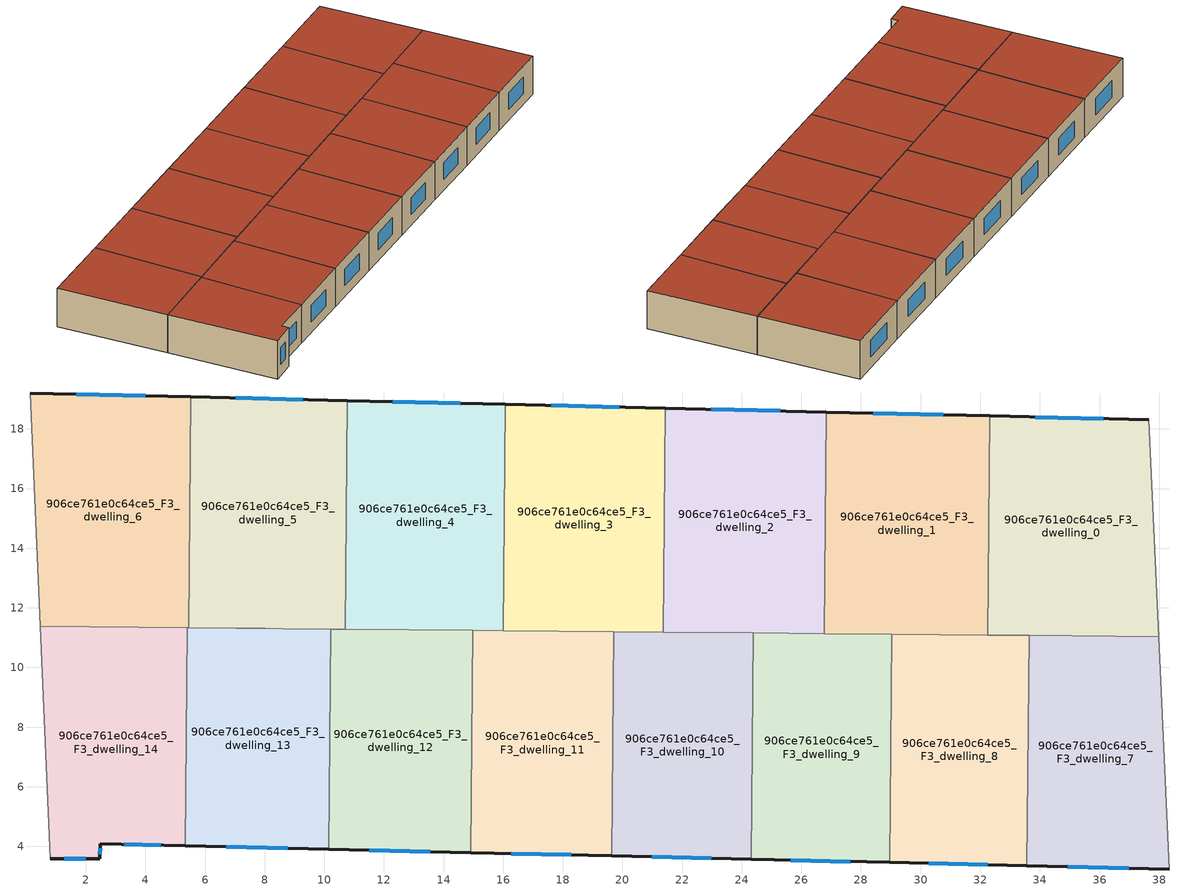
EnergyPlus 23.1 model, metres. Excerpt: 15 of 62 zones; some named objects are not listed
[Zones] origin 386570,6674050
906ce761e0c64ce5_F3_dwelling_0
 floor to 906ce761e0c64ce5_F2_dwelling_0 (EU_floor_Construction): 37.65,18.31 37.98,11.04 32.25,11.09 32.32,18.43 z9
 wall outside (EU_wall_Construction): 37.65,18.31 32.32,18.43 z9:12
 wall adiabatic (EU_wall_Construction): 37.98,11.04 37.65,18.31 z9:12
 wall to 906ce761e0c64ce5_F3_dwelling_1 (EU_wall_Construction): 32.32,18.43 32.25,11.09 z9:12
 wall to 906ce761e0c64ce5_F3_dwelling_7 (EU_wall_Construction): 33.64,11.08 37.98,11.04 z9:12
 wall to 906ce761e0c64ce5_F3_dwelling_8 (EU_wall_Construction): 32.25,11.09 33.64,11.08 z9:12
 window (EU_Window_Construction): 36.13,18.34 33.84,18.4 z9.86:11.14
 roof outside (EU_roof_Construction): 37.98,11.04 37.65,18.31 32.32,18.43 32.25,11.09 z12
906ce761e0c64ce5_F3_dwelling_1
 floor to 906ce761e0c64ce5_F2_dwelling_1 (EU_floor_Construction): 32.32,18.43 32.25,11.09 26.78,11.14 26.84,18.57 z9
 wall outside (EU_wall_Construction): 32.32,18.43 26.84,18.57 z9:12
 wall to 906ce761e0c64ce5_F3_dwelling_2 (EU_wall_Construction): 26.84,18.57 26.78,11.14 z9:12
 wall to 906ce761e0c64ce5_F3_dwelling_8 (EU_wall_Construction): 29.03,11.12 32.25,11.09 z9:12
 wall to 906ce761e0c64ce5_F3_dwelling_9 (EU_wall_Construction): 26.78,11.14 29.03,11.12 z9:12
 window (EU_Window_Construction): 30.75,18.47 28.41,18.53 z9.86:11.14
 roof outside (EU_roof_Construction): 32.25,11.09 32.32,18.43 26.84,18.57 26.78,11.14 z12
906ce761e0c64ce5_F3_dwelling_10
 floor to 906ce761e0c64ce5_F2_dwelling_10 (EU_floor_Construction): 24.39,11.16 24.32,3.57 19.64,3.68 19.71,11.2 z9
 wall outside (EU_wall_Construction): 19.64,3.68 24.32,3.57 z9:12
 wall to 906ce761e0c64ce5_F3_dwelling_9 (EU_wall_Construction): 24.32,3.57 24.39,11.16 z9:12
 wall to 906ce761e0c64ce5_F3_dwelling_11 (EU_wall_Construction): 19.71,11.2 19.64,3.68 z9:12
 wall to 906ce761e0c64ce5_F3_dwelling_2 (EU_wall_Construction): 24.39,11.16 21.36,11.19 z9:12
 wall to 906ce761e0c64ce5_F3_dwelling_3 (EU_wall_Construction): 21.36,11.19 19.71,11.2 z9:12
 window (EU_Window_Construction): 20.98,3.65 22.99,3.6 z9.86:11.14
 roof outside (EU_roof_Construction): 24.32,3.57 24.39,11.16 19.71,11.2 19.64,3.68 z12
906ce761e0c64ce5_F3_dwelling_11
 floor to 906ce761e0c64ce5_F2_dwelling_11 (EU_floor_Construction): 19.71,11.2 19.64,3.68 14.91,3.79 14.98,11.24 z9
 wall outside (EU_wall_Construction): 14.91,3.79 19.64,3.68 z9:12
 wall to 906ce761e0c64ce5_F3_dwelling_12 (EU_wall_Construction): 14.98,11.24 14.91,3.79 z9:12
 wall to 906ce761e0c64ce5_F3_dwelling_3 (EU_wall_Construction): 19.71,11.2 16.01,11.23 z9:12
 wall to 906ce761e0c64ce5_F3_dwelling_4 (EU_wall_Construction): 16.01,11.23 14.98,11.24 z9:12
 window (EU_Window_Construction): 16.27,3.76 18.29,3.71 z9.86:11.14
 roof outside (EU_roof_Construction): 19.64,3.68 19.71,11.2 14.98,11.24 14.91,3.79 z12
906ce761e0c64ce5_F3_dwelling_12
 floor to 906ce761e0c64ce5_F2_dwelling_12 (EU_floor_Construction): 14.98,11.24 14.91,3.79 10.15,3.9 10.21,11.29 z9
 wall outside (EU_wall_Construction): 10.15,3.9 14.91,3.79 z9:12
 wall to 906ce761e0c64ce5_F3_dwelling_13 (EU_wall_Construction): 10.21,11.29 10.15,3.9 z9:12
 wall to 906ce761e0c64ce5_F3_dwelling_4 (EU_wall_Construction): 14.98,11.24 10.71,11.28 z9:12
 wall to 906ce761e0c64ce5_F3_dwelling_5 (EU_wall_Construction): 10.71,11.28 10.21,11.29 z9:12
 window (EU_Window_Construction): 11.51,3.87 13.55,3.82 z9.86:11.14
 roof outside (EU_roof_Construction): 14.91,3.79 14.98,11.24 10.21,11.29 10.15,3.9 z12
906ce761e0c64ce5_F3_dwelling_13
 floor to 906ce761e0c64ce5_F2_dwelling_13 (EU_floor_Construction): 10.21,11.29 10.15,3.9 5.33,4.02 5.4,11.33 z9
 wall outside (EU_wall_Construction): 5.33,4.02 10.15,3.9 z9:12
 wall to 906ce761e0c64ce5_F3_dwelling_14 (EU_wall_Construction): 5.4,11.33 5.33,4.02 z9:12
 wall to 906ce761e0c64ce5_F3_dwelling_5 (EU_wall_Construction): 10.21,11.29 5.46,11.33 z9:12
 wall to 906ce761e0c64ce5_F3_dwelling_6 (EU_wall_Construction): 5.46,11.33 5.4,11.33 z9:12
 window (EU_Window_Construction): 6.71,3.98 8.77,3.94 z9.86:11.14
 roof outside (EU_roof_Construction): 10.15,3.9 10.21,11.29 5.4,11.33 5.33,4.02 z12
906ce761e0c64ce5_F3_dwelling_14
 floor to 906ce761e0c64ce5_F2_dwelling_14 (EU_floor_Construction): 5.4,11.33 5.33,4.02 2.49,4.08 2.47,3.59 0.8,3.58 0.47,11.38 z9
 wall outside (EU_wall_Construction): 0.8,3.58 2.47,3.59 2.49,4.08 5.33,4.02 z9:12
 wall adiabatic (EU_wall_Construction): 0.47,11.38 0.8,3.58 z9:12
 wall to 906ce761e0c64ce5_F3_dwelling_6 (EU_wall_Construction): 5.4,11.33 0.47,11.38 z9:12
 window (EU_Window_Construction): 3.3,4.06 4.52,4.04 / 2.48,3.73 2.48,3.94 / 1.28,3.58 1.99,3.59 z9.86:11.14
 roof outside (EU_roof_Construction): 5.33,4.02 5.4,11.33 0.47,11.38 0.8,3.58 2.47,3.59 2.49,4.08 z12
906ce761e0c64ce5_F3_dwelling_2
 floor to 906ce761e0c64ce5_F2_dwelling_2 (EU_floor_Construction): 26.84,18.57 26.78,11.14 21.36,11.19 21.43,18.7 z9
 wall outside (EU_wall_Construction): 26.84,18.57 21.43,18.7 z9:12
 wall to 906ce761e0c64ce5_F3_dwelling_3 (EU_wall_Construction): 21.43,18.7 21.36,11.19 z9:12
 wall to 906ce761e0c64ce5_F3_dwelling_9 (EU_wall_Construction): 24.39,11.16 26.78,11.14 z9:12
 window (EU_Window_Construction): 25.3,18.6 22.98,18.66 z9.86:11.14
 roof outside (EU_roof_Construction): 26.78,11.14 26.84,18.57 21.43,18.7 21.36,11.19 z12
906ce761e0c64ce5_F3_dwelling_3
 floor to 906ce761e0c64ce5_F2_dwelling_3 (EU_floor_Construction): 21.43,18.7 21.36,11.19 16.01,11.24 16.08,18.82 z9
 wall outside (EU_wall_Construction): 21.43,18.7 16.08,18.82 z9:12
 wall to 906ce761e0c64ce5_F3_dwelling_4 (EU_wall_Construction): 16.08,18.82 16.01,11.24 z9:12
 window (EU_Window_Construction): 19.9,18.73 17.6,18.79 z9.86:11.14
 roof outside (EU_roof_Construction): 21.36,11.19 21.43,18.7 16.08,18.82 16.01,11.24 z12
906ce761e0c64ce5_F3_dwelling_4
 floor to 906ce761e0c64ce5_F2_dwelling_4 (EU_floor_Construction): 16.08,18.82 16.01,11.24 10.71,11.28 10.78,18.95 z9
 wall outside (EU_wall_Construction): 16.08,18.82 10.78,18.95 z9:12
 wall to 906ce761e0c64ce5_F3_dwelling_5 (EU_wall_Construction): 10.78,18.95 10.71,11.28 z9:12
 window (EU_Window_Construction): 14.56,18.86 12.29,18.91 z9.86:11.14
 roof outside (EU_roof_Construction): 16.01,11.24 16.08,18.82 10.78,18.95 10.71,11.28 z12
906ce761e0c64ce5_F3_dwelling_5
 floor to 906ce761e0c64ce5_F2_dwelling_5 (EU_floor_Construction): 10.78,18.95 10.71,11.28 5.46,11.33 5.53,19.08 z9
 wall outside (EU_wall_Construction): 10.78,18.95 5.53,19.08 z9:12
 wall to 906ce761e0c64ce5_F3_dwelling_6 (EU_wall_Construction): 5.53,19.08 5.46,11.33 z9:12
 window (EU_Window_Construction): 9.28,18.99 7.03,19.04 z9.86:11.14
 roof outside (EU_roof_Construction): 10.71,11.28 10.78,18.95 5.53,19.08 5.46,11.33 z12
906ce761e0c64ce5_F3_dwelling_6
 floor to 906ce761e0c64ce5_F2_dwelling_6 (EU_floor_Construction): 5.53,19.08 5.46,11.33 0.47,11.38 0.13,19.21 z9
 wall outside (EU_wall_Construction): 5.53,19.08 0.13,19.21 z9:12
 wall adiabatic (EU_wall_Construction): 0.13,19.21 0.47,11.38 / 5.46,11.33 8.02,11.31 / 5.46,11.33 8.02,11.31 z9:12
 window (EU_Window_Construction): 3.99,19.11 1.68,19.17 z9.86:11.14
 roof outside (EU_roof_Construction): 5.46,11.33 5.53,19.08 0.13,19.21 0.47,11.38 z12
906ce761e0c64ce5_F3_dwelling_7
 floor to 906ce761e0c64ce5_F2_dwelling_7 (EU_floor_Construction): 37.98,11.04 38.34,3.24 33.57,3.35 33.64,11.08 z9
 wall outside (EU_wall_Construction): 33.57,3.35 38.34,3.24 z9:12
 wall adiabatic (EU_wall_Construction): 38.34,3.24 37.98,11.04 z9:12
 wall to 906ce761e0c64ce5_F3_dwelling_8 (EU_wall_Construction): 33.64,11.08 33.57,3.35 z9:12
 window (EU_Window_Construction): 34.93,3.32 36.98,3.27 z9.86:11.14
 roof outside (EU_roof_Construction): 38.34,3.24 37.98,11.04 33.64,11.08 33.57,3.35 z12
906ce761e0c64ce5_F3_dwelling_8
 floor to 906ce761e0c64ce5_F2_dwelling_8 (EU_floor_Construction): 33.64,11.08 33.57,3.35 28.97,3.46 29.03,11.12 z9
 wall outside (EU_wall_Construction): 28.97,3.46 33.57,3.35 z9:12
 wall to 906ce761e0c64ce5_F3_dwelling_9 (EU_wall_Construction): 29.03,11.12 28.97,3.46 z9:12
 window (EU_Window_Construction): 30.28,3.43 32.25,3.38 z9.86:11.14
 roof outside (EU_roof_Construction): 33.57,3.35 33.64,11.08 29.03,11.12 28.97,3.46 z12
906ce761e0c64ce5_F3_dwelling_9
 floor to 906ce761e0c64ce5_F2_dwelling_9 (EU_floor_Construction): 29.03,11.12 28.97,3.46 24.32,3.57 24.39,11.16 z9
 wall outside (EU_wall_Construction): 24.32,3.57 28.97,3.46 z9:12
 window (EU_Window_Construction): 25.65,3.54 27.64,3.49 z9.86:11.14
 roof outside (EU_roof_Construction): 28.97,3.46 29.03,11.12 24.39,11.16 24.32,3.57 z12
[Building]
EU S2 Campaign: North Axis=0; Terrain=City; Solar Distribution=FullExterior
[Site:Location]
Helsinki-Vantaa.AP: Latitude=60.317; Longitude=24.963; Time Zone=2; Elevation=54.6
[SizingPeriod:WeatherFileDays]
AnnualSizingPeriod: Begin Month=1; Begin Day of Month=1; End Month=12; End Day of Month=31; Day of Week for Start Day=Monday; Use Weather File Daylight Saving Period=No; Use Weather File Rain and Snow Indicators=No
[MATERIAL]
EU_InternalMass_Material: Roughness=MediumRough; Thickness=0.1; Conductivity=1; Density=1800; Specific Heat=900; Thermal Absorptance=0.9; Solar Absorptance=0.7; Visible Absorptance=0.7
[MATERIAL:NOMASS] Roughness=MediumRough; Thermal Absorptance=0.9; Solar Absorptance=0.7; Visible Absorptance=0.7
Name | Thermal Resistance
EU_wall_NoMass | 1.10183
EU_roof_NoMass; EU_floor_NoMass | 1.70606
[WINDOWMATERIAL:SIMPLEGLAZINGSYSTEM]
EU_Window_SimpleGlazing: UFactor=3.11035; Solar Heat Gain Coefficient=0.8; Visible Transmittance=0.8
[CONSTRUCTION]
EU_wall_Construction: EU_wall_NoMass
EU_roof_Construction: EU_roof_NoMass
EU_floor_Construction: EU_floor_NoMass
EU_Window_Construction: EU_Window_SimpleGlazing
EU_InternalMass_Construction: EU_InternalMass_Material
[ZONE] Type=1; Multiplier=1; Ceiling Height=autocalculate; Floor Area=autocalculate; Part of Total Floor Area=Yes
Name | Volume
906ce761e0c64ce5_F3_dwelling_0 | 121.307
906ce761e0c64ce5_F3_dwelling_1 | 121.321
906ce761e0c64ce5_F3_dwelling_10 | 106.141
906ce761e0c64ce5_F3_dwelling_11 | 106.164
906ce761e0c64ce5_F3_dwelling_12; 906ce761e0c64ce5_F3_dwelling_8 | 106.159
906ce761e0c64ce5_F3_dwelling_13 | 106.146
906ce761e0c64ce5_F3_dwelling_14 | 106.156
906ce761e0c64ce5_F3_dwelling_2 | 121.318
906ce761e0c64ce5_F3_dwelling_3 | 121.285
906ce761e0c64ce5_F3_dwelling_4 | 121.304
906ce761e0c64ce5_F3_dwelling_5 | 121.31
906ce761e0c64ce5_F3_dwelling_6 | 121.305
906ce761e0c64ce5_F3_dwelling_7 | 106.15
906ce761e0c64ce5_F3_dwelling_9 | 106.17
[INTERNALMASS] Construction=EU_InternalMass_Construction
Name | Zone or ZoneList | Surface Area
906ce761e0c64ce5_F3_dwelling_0_EU_InternalMass | 906ce761e0c64ce5_F3_dwelling_0 | 40.4359
906ce761e0c64ce5_F3_dwelling_1_EU_InternalMass | 906ce761e0c64ce5_F3_dwelling_1 | 40.4406
906ce761e0c64ce5_F3_dwelling_2_EU_InternalMass | 906ce761e0c64ce5_F3_dwelling_2 | 40.4394
906ce761e0c64ce5_F3_dwelling_3_EU_InternalMass | 906ce761e0c64ce5_F3_dwelling_3 | 40.4282
906ce761e0c64ce5_F3_dwelling_4_EU_InternalMass | 906ce761e0c64ce5_F3_dwelling_4 | 40.4344
906ce761e0c64ce5_F3_dwelling_5_EU_InternalMass | 906ce761e0c64ce5_F3_dwelling_5 | 40.437
906ce761e0c64ce5_F3_dwelling_6_EU_InternalMass | 906ce761e0c64ce5_F3_dwelling_6 | 40.4376
906ce761e0c64ce5_F3_dwelling_7_EU_InternalMass | 906ce761e0c64ce5_F3_dwelling_7 | 35.3833
906ce761e0c64ce5_F3_dwelling_8_EU_InternalMass | 906ce761e0c64ce5_F3_dwelling_8 | 35.3861
906ce761e0c64ce5_F3_dwelling_9_EU_InternalMass | 906ce761e0c64ce5_F3_dwelling_9 | 35.3903
906ce761e0c64ce5_F3_dwelling_10_EU_InternalMass | 906ce761e0c64ce5_F3_dwelling_10 | 35.3806
906ce761e0c64ce5_F3_dwelling_11_EU_InternalMass | 906ce761e0c64ce5_F3_dwelling_11 | 35.3878
906ce761e0c64ce5_F3_dwelling_12_EU_InternalMass | 906ce761e0c64ce5_F3_dwelling_12 | 35.3867
906ce761e0c64ce5_F3_dwelling_13_EU_InternalMass | 906ce761e0c64ce5_F3_dwelling_13 | 35.3821
906ce761e0c64ce5_F3_dwelling_14_EU_InternalMass | 906ce761e0c64ce5_F3_dwelling_14 | 35.3858
[OTHEREQUIPMENT] Fuel Type=Electricity; Design Level Calculation Method=Watts/Area; Power per Zone Floor Area=1; Fraction Latent=0; Fraction Radiant=0; Fraction Lost=0; Carbon Dioxide Generation Rate=0; EndUse Subcategory=EU_Step8_InternalGains
Name | Zone or ZoneList or Space or SpaceList | Schedule
EU_Step8_InternalGain_906ce761e0c64ce5_F3_dwelling_0_f000 | 906ce761e0c64ce5_F3_dwelling_0 | EU_Step8_GainSchedule_906ce761e0c64ce5_F3_dwelling_0_f000
EU_Step8_InternalGain_906ce761e0c64ce5_F3_dwelling_1_f000 | 906ce761e0c64ce5_F3_dwelling_1 | EU_Step8_GainSchedule_906ce761e0c64ce5_F3_dwelling_1_f000
EU_Step8_InternalGain_906ce761e0c64ce5_F3_dwelling_2_f000 | 906ce761e0c64ce5_F3_dwelling_2 | EU_Step8_GainSchedule_906ce761e0c64ce5_F3_dwelling_2_f000
EU_Step8_InternalGain_906ce761e0c64ce5_F3_dwelling_3_f000 | 906ce761e0c64ce5_F3_dwelling_3 | EU_Step8_GainSchedule_906ce761e0c64ce5_F3_dwelling_3_f000
EU_Step8_InternalGain_906ce761e0c64ce5_F3_dwelling_4_f000 | 906ce761e0c64ce5_F3_dwelling_4 | EU_Step8_GainSchedule_906ce761e0c64ce5_F3_dwelling_4_f000
EU_Step8_InternalGain_906ce761e0c64ce5_F3_dwelling_5_f000 | 906ce761e0c64ce5_F3_dwelling_5 | EU_Step8_GainSchedule_906ce761e0c64ce5_F3_dwelling_5_f000
EU_Step8_InternalGain_906ce761e0c64ce5_F3_dwelling_6_f000 | 906ce761e0c64ce5_F3_dwelling_6 | EU_Step8_GainSchedule_906ce761e0c64ce5_F3_dwelling_6_f000
EU_Step8_InternalGain_906ce761e0c64ce5_F3_dwelling_7_f000 | 906ce761e0c64ce5_F3_dwelling_7 | EU_Step8_GainSchedule_906ce761e0c64ce5_F3_dwelling_7_f000
EU_Step8_InternalGain_906ce761e0c64ce5_F3_dwelling_8_f000 | 906ce761e0c64ce5_F3_dwelling_8 | EU_Step8_GainSchedule_906ce761e0c64ce5_F3_dwelling_8_f000
EU_Step8_InternalGain_906ce761e0c64ce5_F3_dwelling_9_f000 | 906ce761e0c64ce5_F3_dwelling_9 | EU_Step8_GainSchedule_906ce761e0c64ce5_F3_dwelling_9_f000
EU_Step8_InternalGain_906ce761e0c64ce5_F3_dwelling_10_f000 | 906ce761e0c64ce5_F3_dwelling_10 | EU_Step8_GainSchedule_906ce761e0c64ce5_F3_dwelling_10_f000
EU_Step8_InternalGain_906ce761e0c64ce5_F3_dwelling_11_f000 | 906ce761e0c64ce5_F3_dwelling_11 | EU_Step8_GainSchedule_906ce761e0c64ce5_F3_dwelling_11_f000
EU_Step8_InternalGain_906ce761e0c64ce5_F3_dwelling_12_f000 | 906ce761e0c64ce5_F3_dwelling_12 | EU_Step8_GainSchedule_906ce761e0c64ce5_F3_dwelling_12_f000
EU_Step8_InternalGain_906ce761e0c64ce5_F3_dwelling_13_f000 | 906ce761e0c64ce5_F3_dwelling_13 | EU_Step8_GainSchedule_906ce761e0c64ce5_F3_dwelling_13_f000
EU_Step8_InternalGain_906ce761e0c64ce5_F3_dwelling_14_f000 | 906ce761e0c64ce5_F3_dwelling_14 | EU_Step8_GainSchedule_906ce761e0c64ce5_F3_dwelling_14_f000
[ZONEVENTILATION:DESIGNFLOWRATE] Schedule=EU_AlwaysOn; Design Flow Rate Calculation Method=AirChanges/Hour; Air Changes per Hour=0.756316; Ventilation Type=Natural; Fan Pressure Rise=0; Fan Total Efficiency=1; Constant Term Coefficient=1; Temperature Term Coefficient=0; Velocity Term Coefficient=0; Velocity Squared Term Coefficient=0; Minimum Indoor Temperature=-100; Maximum Indoor Temperature=100; Delta Temperature=-100; Minimum Outdoor Temperature=-100; Maximum Outdoor Temperature=100; Maximum Wind Speed=40
Name | Zone or ZoneList or Space or SpaceList
EU_ConstantAir_906ce761e0c64ce5_F3_dwelling_0 | 906ce761e0c64ce5_F3_dwelling_0
EU_ConstantAir_906ce761e0c64ce5_F3_dwelling_1 | 906ce761e0c64ce5_F3_dwelling_1
EU_ConstantAir_906ce761e0c64ce5_F3_dwelling_2 | 906ce761e0c64ce5_F3_dwelling_2
EU_ConstantAir_906ce761e0c64ce5_F3_dwelling_3 | 906ce761e0c64ce5_F3_dwelling_3
EU_ConstantAir_906ce761e0c64ce5_F3_dwelling_4 | 906ce761e0c64ce5_F3_dwelling_4
EU_ConstantAir_906ce761e0c64ce5_F3_dwelling_5 | 906ce761e0c64ce5_F3_dwelling_5
EU_ConstantAir_906ce761e0c64ce5_F3_dwelling_6 | 906ce761e0c64ce5_F3_dwelling_6
EU_ConstantAir_906ce761e0c64ce5_F3_dwelling_7 | 906ce761e0c64ce5_F3_dwelling_7
EU_ConstantAir_906ce761e0c64ce5_F3_dwelling_8 | 906ce761e0c64ce5_F3_dwelling_8
EU_ConstantAir_906ce761e0c64ce5_F3_dwelling_9 | 906ce761e0c64ce5_F3_dwelling_9
EU_ConstantAir_906ce761e0c64ce5_F3_dwelling_10 | 906ce761e0c64ce5_F3_dwelling_10
EU_ConstantAir_906ce761e0c64ce5_F3_dwelling_11 | 906ce761e0c64ce5_F3_dwelling_11
EU_ConstantAir_906ce761e0c64ce5_F3_dwelling_12 | 906ce761e0c64ce5_F3_dwelling_12
EU_ConstantAir_906ce761e0c64ce5_F3_dwelling_13 | 906ce761e0c64ce5_F3_dwelling_13
EU_ConstantAir_906ce761e0c64ce5_F3_dwelling_14 | 906ce761e0c64ce5_F3_dwelling_14
[HVACTEMPLATE:ZONE:IDEALLOADSAIRSYSTEM] System Availability Schedule=EU_AlwaysOn; Maximum Heating Supply Air Temperature=50; Minimum Cooling Supply Air Temperature=13; Maximum Heating Supply Air Humidity Ratio=0.0156; Minimum Cooling Supply Air Humidity Ratio=0.0077; Heating Limit=NoLimit; Cooling Limit=NoLimit; Heating Availability Schedule=EU_AlwaysOn; Cooling Availability Schedule=EU_CoolingOff; Dehumidification Control Type=ConstantSensibleHeatRatio; Cooling Sensible Heat Ratio=0.7; Dehumidification Setpoint=60; Humidification Control Type=None; Humidification Setpoint=30; Outdoor Air Method=None; Outdoor Air Flow Rate per Person=0.00944; Outdoor Air Flow Rate per Zone Floor Area=0; Outdoor Air Flow Rate per Zone=0; Demand Controlled Ventilation Type=None; Outdoor Air Economizer Type=NoEconomizer; Heat Recovery Type=None; Sensible Heat Recovery Effectiveness=0.7; Latent Heat Recovery Effectiveness=0.65
Name | Template Thermostat
906ce761e0c64ce5_F3_dwelling_0 | EU_HeatOnly_906ce761e0c64ce5_F3_dwelling_0
906ce761e0c64ce5_F3_dwelling_1 | EU_HeatOnly_906ce761e0c64ce5_F3_dwelling_1
906ce761e0c64ce5_F3_dwelling_2 | EU_HeatOnly_906ce761e0c64ce5_F3_dwelling_2
906ce761e0c64ce5_F3_dwelling_3 | EU_HeatOnly_906ce761e0c64ce5_F3_dwelling_3
906ce761e0c64ce5_F3_dwelling_4 | EU_HeatOnly_906ce761e0c64ce5_F3_dwelling_4
906ce761e0c64ce5_F3_dwelling_5 | EU_HeatOnly_906ce761e0c64ce5_F3_dwelling_5
906ce761e0c64ce5_F3_dwelling_6 | EU_HeatOnly_906ce761e0c64ce5_F3_dwelling_6
906ce761e0c64ce5_F3_dwelling_7 | EU_HeatOnly_906ce761e0c64ce5_F3_dwelling_7
906ce761e0c64ce5_F3_dwelling_8 | EU_HeatOnly_906ce761e0c64ce5_F3_dwelling_8
906ce761e0c64ce5_F3_dwelling_9 | EU_HeatOnly_906ce761e0c64ce5_F3_dwelling_9
906ce761e0c64ce5_F3_dwelling_10 | EU_HeatOnly_906ce761e0c64ce5_F3_dwelling_10
906ce761e0c64ce5_F3_dwelling_11 | EU_HeatOnly_906ce761e0c64ce5_F3_dwelling_11
906ce761e0c64ce5_F3_dwelling_12 | EU_HeatOnly_906ce761e0c64ce5_F3_dwelling_12
906ce761e0c64ce5_F3_dwelling_13 | EU_HeatOnly_906ce761e0c64ce5_F3_dwelling_13
906ce761e0c64ce5_F3_dwelling_14 | EU_HeatOnly_906ce761e0c64ce5_F3_dwelling_14
[SIZING:ZONE] Zone Cooling Design Supply Air Temperature Input Method=SupplyAirTemperature; Zone Cooling Design Supply Air Temperature=13; Zone Heating Design Supply Air Temperature Input Method=SupplyAirTemperature; Zone Heating Design Supply Air Temperature=50; Zone Cooling Design Supply Air Humidity Ratio=0.008; Zone Heating Design Supply Air Humidity Ratio=0.008; Cooling Design Air Flow Method=DesignDay; Cooling Design Air Flow Rate=0; Cooling Minimum Air Flow per Zone Floor Area=0.000762; Cooling Minimum Air Flow=0; Cooling Minimum Air Flow Fraction=0.2; Heating Design Air Flow Method=DesignDay; Heating Design Air Flow Rate=0; Heating Maximum Air Flow per Zone Floor Area=0.002032; Heating Maximum Air Flow=0.141576; Heating Maximum Air Flow Fraction=0.3; Account for Dedicated Outdoor Air System=No; Dedicated Outdoor Air System Control Strategy=NeutralSupplyAir; Dedicated Outdoor Air Low Setpoint Temperature for Design=autosize; Dedicated Outdoor Air High Setpoint Temperature for Design=autosize; Zone Load Sizing Method=Sensible Load Only No Latent Load; Zone Latent Cooling Design Supply Air Humidity Ratio Input Method=HumidityRatioDifference; Zone Cooling Design Supply Air Humidity Ratio Difference=0.005; Zone Latent Heating Design Supply Air Humidity Ratio Input Method=HumidityRatioDifference; Zone Humidification Design Supply Air Humidity Ratio Difference=0.005
906ce761e0c64ce5_F3_dwelling_0; 906ce761e0c64ce5_F3_dwelling_1; 906ce761e0c64ce5_F3_dwelling_2; 906ce761e0c64ce5_F3_dwelling_3; 906ce761e0c64ce5_F3_dwelling_4; 906ce761e0c64ce5_F3_dwelling_5; 906ce761e0c64ce5_F3_dwelling_6; 906ce761e0c64ce5_F3_dwelling_7; 906ce761e0c64ce5_F3_dwelling_8; 906ce761e0c64ce5_F3_dwelling_9; 906ce761e0c64ce5_F3_dwelling_10; 906ce761e0c64ce5_F3_dwelling_11; 906ce761e0c64ce5_F3_dwelling_12; 906ce761e0c64ce5_F3_dwelling_13; 906ce761e0c64ce5_F3_dwelling_14
[SCHEDULE:CONSTANT]
Name | Hourly Value
EU_AlwaysOn | 1
EU_CoolingOff | 0
[SCHEDULE:FILE] Column Number=1; Rows to Skip at Top=0; Number of Hours of Data=8760; Column Separator=Comma; Interpolate to Timestep=No; Minutes per Item=60; Adjust Schedule for Daylight Savings=Yes
Name | File
EU_Step8_GainSchedule_906ce761e0c64ce5_F3_dwelling_0_f000 | ../../schedules/906ce761e0c64ce5/906ce761e0c64ce5_F3_dwelling_0_f000_gain.csv
EU_Step8_GainSchedule_906ce761e0c64ce5_F3_dwelling_1_f000 | ../../schedules/906ce761e0c64ce5/906ce761e0c64ce5_F3_dwelling_1_f000_gain.csv
EU_Step8_GainSchedule_906ce761e0c64ce5_F3_dwelling_2_f000 | ../../schedules/906ce761e0c64ce5/906ce761e0c64ce5_F3_dwelling_2_f000_gain.csv
EU_Step8_GainSchedule_906ce761e0c64ce5_F3_dwelling_3_f000 | ../../schedules/906ce761e0c64ce5/906ce761e0c64ce5_F3_dwelling_3_f000_gain.csv
EU_Step8_GainSchedule_906ce761e0c64ce5_F3_dwelling_4_f000 | ../../schedules/906ce761e0c64ce5/906ce761e0c64ce5_F3_dwelling_4_f000_gain.csv
EU_Step8_GainSchedule_906ce761e0c64ce5_F3_dwelling_5_f000 | ../../schedules/906ce761e0c64ce5/906ce761e0c64ce5_F3_dwelling_5_f000_gain.csv
EU_Step8_GainSchedule_906ce761e0c64ce5_F3_dwelling_6_f000 | ../../schedules/906ce761e0c64ce5/906ce761e0c64ce5_F3_dwelling_6_f000_gain.csv
EU_Step8_GainSchedule_906ce761e0c64ce5_F3_dwelling_7_f000 | ../../schedules/906ce761e0c64ce5/906ce761e0c64ce5_F3_dwelling_7_f000_gain.csv
EU_Step8_GainSchedule_906ce761e0c64ce5_F3_dwelling_8_f000 | ../../schedules/906ce761e0c64ce5/906ce761e0c64ce5_F3_dwelling_8_f000_gain.csv
EU_Step8_GainSchedule_906ce761e0c64ce5_F3_dwelling_9_f000 | ../../schedules/906ce761e0c64ce5/906ce761e0c64ce5_F3_dwelling_9_f000_gain.csv
EU_Step8_GainSchedule_906ce761e0c64ce5_F3_dwelling_10_f000 | ../../schedules/906ce761e0c64ce5/906ce761e0c64ce5_F3_dwelling_10_f000_gain.csv
EU_Step8_GainSchedule_906ce761e0c64ce5_F3_dwelling_11_f000 | ../../schedules/906ce761e0c64ce5/906ce761e0c64ce5_F3_dwelling_11_f000_gain.csv
EU_Step8_GainSchedule_906ce761e0c64ce5_F3_dwelling_12_f000 | ../../schedules/906ce761e0c64ce5/906ce761e0c64ce5_F3_dwelling_12_f000_gain.csv
EU_Step8_GainSchedule_906ce761e0c64ce5_F3_dwelling_13_f000 | ../../schedules/906ce761e0c64ce5/906ce761e0c64ce5_F3_dwelling_13_f000_gain.csv
EU_Step8_GainSchedule_906ce761e0c64ce5_F3_dwelling_14_f000 | ../../schedules/906ce761e0c64ce5/906ce761e0c64ce5_F3_dwelling_14_f000_gain.csv
